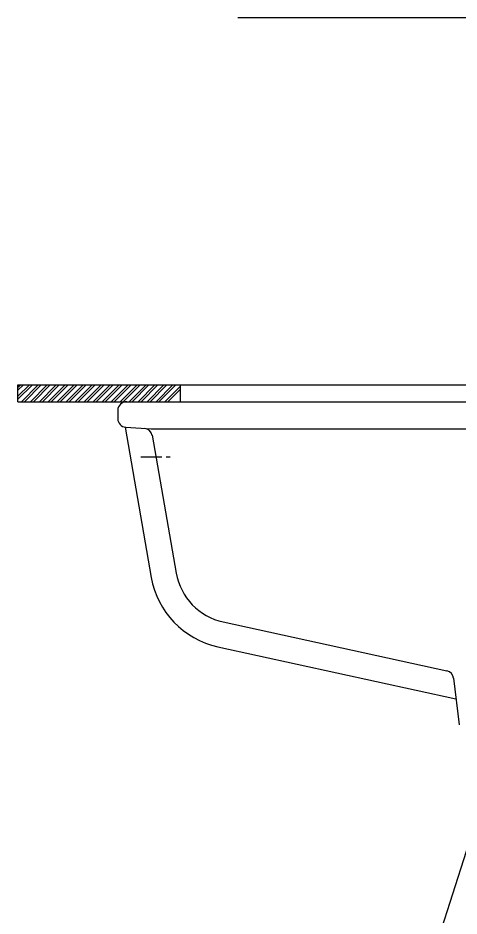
# Model space of a CAD drawing. Extents: x 1408 to 6784, y -530 to 1956.
# Drawn here: x 4774 to 5035, y 192 to 723 of the extents above; entities that cross this region are included whole.
import ezdxf

# ---------------------------------------------------------------- set-up
doc = ezdxf.new("R2010")
doc.units = 0
doc.header["$LTSCALE"] = 10
doc.header["$MEASUREMENT"] = 0
doc.linetypes.add('CENTER', pattern=[2, 1.25, -0.25, 0.25, -0.25])
doc.layers.get('0').update_dxf_attribs({"linetype": 'CONTINUOUS'})
doc.layers.add('1', color=7, linetype='CONTINUOUS')
doc.styles.get("Standard").update_dxf_attribs({"font": 'SYMBOL'})
doc.dimstyles.get("Standard").update_dxf_attribs({"dimtxt": 1, "dimasz": 0.18, "dimexe": 0.18, "dimexo": 0.0625, "dimgap": 0.5, "dimtad": 1, "dimzin": 0, "dimdsep": 46, "dimtxsty": 'Standard', "dimcen": 0.09, "dimadec": 0, "dimazin": 0, "dimtfac": 1, "dimtofl": 0, "dimtmove": 2, "dimatfit": 3, "dimfxl": 0, "dimtolj": 1, "dimtzin": 0, "dimarcsym": 0})

msp = doc.modelspace()

# ---------------------------------------------------------------- linework, layer by layer
at = {"linetype": 'Continuous', "ltscale": 0.5}
for p, q in [((4774.38435, 504.56845), (4775.80896, 505.99306)), ((4774.38435, 499.26515), (4781.11226, 505.99306)), ((4774.38435, 502.80069), (4777.57672, 505.99306)), ((4774.38435, 497.49739), (4782.88002, 505.99306)), ((4776.41556, 495.99306), (4786.41556, 505.99306)), ((4778.18332, 495.99306), (4788.18332, 505.99306)), ((4781.71886, 495.99306), (4791.71886, 505.99306)), ((4783.48662, 495.99306), (4793.48662, 505.99306)), ((4787.02216, 495.99306), (4797.02216, 505.99306)), ((4788.78993, 495.99306), (4798.78993, 505.99306)), ((4792.32546, 495.99306), (4802.32546, 505.99306)), ((4794.09323, 495.99306), (4804.09323, 505.99306)), ((4797.62876, 495.99306), (4807.62876, 505.99306)), ((4799.39653, 495.99306), (4809.39653, 505.99306)), ((4802.93206, 495.99306), (4812.93206, 505.99306)), ((4804.69983, 495.99306), (4814.69983, 505.99306)), ((4808.23536, 495.99306), (4818.23536, 505.99306)), ((4810.00313, 495.99306), (4820.00313, 505.99306)), ((4813.53866, 495.99306), (4823.53866, 505.99306)), ((4815.30643, 495.99306), (4825.30643, 505.99306)), ((4818.84196, 495.99306), (4828.84196, 505.99306)), ((4820.60973, 495.99306), (4830.60973, 505.99306)), ((4824.14526, 495.99306), (4834.14526, 505.99306)), ((4825.91303, 495.99306), (4835.91303, 505.99306)), ((4829.44857, 495.99306), (4839.44857, 505.99306)), ((4831.21633, 495.99306), (4841.21633, 505.99306)), ((4834.75187, 495.99306), (4844.75187, 505.99306)), ((4836.51963, 495.99306), (4846.51963, 505.99306)), ((4840.05517, 495.99306), (4850.05517, 505.99306)), ((4841.82293, 495.99306), (4851.82293, 505.99306)), ((4845.35847, 495.99306), (4855.35847, 505.99306)), ((4847.12624, 495.99306), (4857.12624, 505.99306)), ((4850.66177, 495.99306), (4860.66177, 505.99306)), ((4852.42954, 495.99306), (4862.42954, 505.99306)), ((4855.96507, 495.99306), (4865.96507, 505.99306)), ((4857.73284, 495.99306), (4867.73284, 505.99306)), ((4861.26837, 495.99306), (4870.25671, 504.9814)), ((4863.03614, 495.99306), (4870.25671, 503.21363))]:
    msp.add_line(p, q, dxfattribs=at)
at = {"color": 2}
for p, q in [((4838.389, 495.99306), (5213.389, 495.99306)), ((4833.389, 490.99306), (4833.389, 485.98059)), ((4837.64678, 481.03599), (4853.15868, 392.11687)), ((4838.03656, 480.99303), (4853.06608, 479.93097)), ((4853.06608, 479.93097), (5213.389, 479.93097)), ((4853.69264, 476.33934), (4867.93552, 394.69468)), ((4895.68912, 365.77901), (5027.9338, 336.82531)), ((4892.481, 351.1261), (5033.26058, 320.30376)), ((5031.83053, 332.52224), (5035.06693, 304.87007))]:
    msp.add_line(p, q, dxfattribs=at)
at = {"color": 7}
msp.add_line((4833.38435, 490.99306), (4833.38435, 485.98059), dxfattribs=at)
at = {"color": 2}
for centre, radius, start, end in [((4838.389, 490.99306), 5, 85.9579413, 180), ((4838.389, 485.98059), 5, 180, 265.9579413), ((4848.81988, 475.21856), 5, 10, 85.9579413), ((4903.3886, 400.94602), 36, 190, 257.6505034), ((4903.3886, 400.94602), 51, 190, 257.6505034), ((5026.86443, 331.94101), 5, 6.675503, 77.6505034)]:
    msp.add_arc(centre, radius, start, end, dxfattribs=at)
at = {"layer": '1'}
for p, q in [((4774.38435, 505.99306), (4870.38435, 505.99306)), ((4774.38435, 495.99306), (4774.38435, 505.99306)), ((4870.38435, 505.99306), (5180.25671, 505.99306)), ((4774.38435, 495.99306), (4870.38435, 495.99306)), ((4870.38435, 495.99306), (5180.25671, 495.99306))]:
    msp.add_line(p, q, dxfattribs=at)
at = {"layer": '1', "color": 7}
msp.add_line((4870.25671, 505.99306), (4870.25671, 495.99306), dxfattribs=at)
at = {"layer": '1', "color": 1, "linetype": 'CENTER'}
msp.add_line((4846.92799, 463.4513), (4864.82012, 463.4513), dxfattribs=at)

# ---------------------------------------------------------------- leaders
for points, override in [([(5125.9826, 633.22084), (5050.64757, 723.017), (4904.3818, 723.017)], {"dimtxt": 20, "dimasz": 20, "dimexe": 10, "dimexo": 8, "dimgap": 10, "dimtad": 0, "dimtoh": 1, "dimdec": 4, "dimlfac": 1, "dimzin": 8, "dimclrd": 3, "dimclre": 3, "dimtdec": 4, "dimarcsym": 1}), ([(5053.02143, 273.39945), (5009.71115, 137.27599), (4852.4305, 137.27599)], {"dimtxt": 25, "dimasz": 20, "dimexe": 10, "dimexo": 8, "dimgap": 10, "dimtad": 0, "dimdec": 4, "dimlfac": 1, "dimzin": 8, "dimclrd": 3, "dimclre": 3, "dimtdec": 4, "dimarcsym": 1})]:
    msp.add_leader(points, dimstyle='Standard', override=override)

doc.saveas('drawing.dxf')
